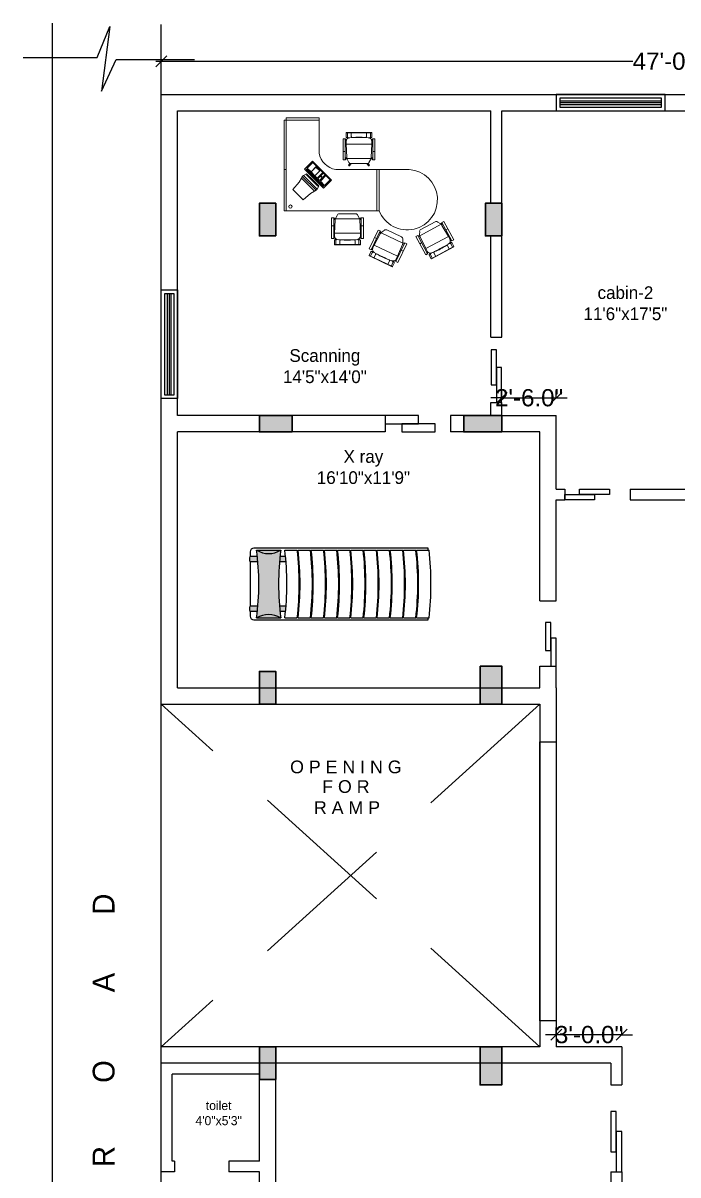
# Model space of a CAD drawing. Header units: inches. Extents: x 204954 to 440946, y -300749 to -143756.
# Drawn here: x 213287 to 213648, y -146348 to -145713 of the extents above; entities that cross this region are included whole.
import ezdxf
from ezdxf.enums import TextEntityAlignment as Align

# ---------------------------------------------------------------- set-up
doc = ezdxf.new("R2010")
doc.units = ezdxf.units.IN
doc.header["$LTSCALE"] = 9
doc.header["$MEASUREMENT"] = 0
doc.linetypes.add('DASHED', pattern=[0.75, 0.5, -0.25])
doc.layers.get('Defpoints').update_dxf_attribs({"lineweight": 0})
doc.layers.add('beam framing', color=91, linetype='Continuous')
doc.layers.add('Plinth Wall TEXT', color=7, linetype='Continuous')
doc.layers.add('Bloco', color=1, linetype='Continuous', lineweight=9)
doc.layers.add('COLUMNS', color=1, linetype='Continuous', lineweight=30)
doc.layers.add('Hatch', color=7, linetype='Continuous', lineweight=15, true_color=0xa3a3a3)
doc.styles.add('outer', font='arial.ttf', dxfattribs={"height": 24})
doc.styles.add('SST1', font='arial.ttf', dxfattribs={"height": 9.5})
doc.styles.add('vni1', font='arial.ttf')
doc.dimstyles.new('DIMA-1', dxfattribs={"dimtxt": 9.5, "dimasz": 6, "dimexe": 4, "dimexo": 4, "dimgap": 0.25, "dimtad": 0, "dimdec": 1, "dimzin": 3, "dimdsep": 46, "dimlunit": 4, "dimtxsty": 'SST1', "dimblk1": 'OBLIQUE', "dimblk2": 'OBLIQUE', "dimsah": 1, "dimcen": 0, "dimdle": 3, "dimclrd": 3, "dimclre": 3, "dimclrt": 7, "dimadec": 0, "dimazin": 0, "dimtfac": 1, "dimtdec": 1, "dimtix": 1, "dimtmove": 2, "dimatfit": 3, "dimfxl": 4, "dimfxlon": 1, "dimtolj": 1, "dimtzin": 3, "dimarcsym": 0})

# ---------------------------------------------------------------- blocks, each defined once
blk = doc.blocks.new('A$C31806C9B')
at = {"layer": 'Hatch'}
blk.add_hatch(color=256, dxfattribs=at).paths.add_polyline_path([(0, -21), (0, 0), (-12, 0), (-12, -21)])
at = {"layer": 'COLUMNS'}
blk.add_lwpolyline([(-12, 0), (0, 0), (0, -21), (-12, -21)], close=True, dxfattribs=at)
blk = doc.blocks.new('A$C00142961')
at = {"layer": 'Hatch'}
blk.add_hatch(color=256, dxfattribs=at).paths.add_polyline_path([(9, 0), (0, 0), (0, -21), (9, -21)])
at = {"layer": 'COLUMNS'}
blk.add_lwpolyline([(0, 0), (9, 0), (9, -21), (0, -21)], close=True, dxfattribs=at)
blk = doc.blocks.new('A$C5E2070FF')
at = {"layer": 'Hatch'}
blk.add_hatch(color=256, dxfattribs=at).paths.add_polyline_path([(18, -9), (18, 0), (0, 0), (0, -9)])
at = {"layer": 'COLUMNS'}
blk.add_lwpolyline([(18, 0), (18, -9), (0, -9), (0, 0)], close=True, dxfattribs=at)
blk = doc.blocks.new('_Oblique')
at = {"color": 0, "linetype": 'ByBlock', "lineweight": -2}
blk.add_line((-0.5, -0.5), (0.5, 0.5), dxfattribs=at)
blk = doc.blocks.new('*D51')
at = {"layer": 'beam framing', "color": 3, "lineweight": -2, "transparency": 16777216}
for p, q in [((213363.29, -145734.98), (213363.29, -145730.23)), ((213927.29, -145734.98), (213927.29, -145730.23)), ((213360.29, -145734.23), (213623, -145734.23)), ((213930.29, -145734.23), (213667.59, -145734.23))]:
    blk.add_line(p, q, dxfattribs=at)
at = {"layer": 'Defpoints', "color": 0, "transparency": 16777216}
for p in [(213927.29, -145734.23), (213363.29, -145752.49), (213927.29, -145752.49)]:
    blk.add_point(p, dxfattribs=at)
at = {"layer": 'beam framing', "color": 3, "lineweight": -2, "transparency": 16777216, "xscale": 6, "yscale": 6, "zscale": 6, "rotation": 180}
blk.add_blockref('_Oblique', (213363.29, -145734.23), dxfattribs=at)
at = {"layer": 'beam framing', "color": 3, "lineweight": -2, "transparency": 16777216, "xscale": 6, "yscale": 6, "zscale": 6}
blk.add_blockref('_Oblique', (213927.29, -145734.23), dxfattribs=at)
at = {"layer": 'beam framing', "color": 7, "transparency": 16777216, "insert": (213645.29, -145734.23), "char_height": 9.5, "attachment_point": 5, "style": 'SST1'}
blk.add_mtext('\\A1;47\'-0.0"', dxfattribs=at)
blk = doc.blocks.new('*D57')
at = {"layer": 'beam framing', "color": 3, "linetype": 'Continuous', "lineweight": -2, "transparency": 16777216}
for p, q in [((213580.79, -146270.67), (213574.79, -146270.67)), ((213580.79, -146270.85), (213580.79, -146266.67)), ((213616.79, -146270.67), (213580.79, -146270.67)), ((213616.79, -146270.85), (213616.79, -146266.67)), ((213616.79, -146270.67), (213622.79, -146270.67))]:
    blk.add_line(p, q, dxfattribs=at)
at = {"layer": 'Defpoints', "color": 0, "transparency": 16777216}
for p in [(213580.79, -146270.67), (213580.79, -146277.35), (213616.79, -146277.35)]:
    blk.add_point(p, dxfattribs=at)
at = {"layer": 'beam framing', "color": 3, "lineweight": -2, "transparency": 16777216, "xscale": 6, "yscale": 6, "zscale": 6}
blk.add_blockref('_Oblique', (213580.79, -146270.67), dxfattribs=at)
at = {"layer": 'beam framing', "color": 3, "lineweight": -2, "transparency": 16777216, "xscale": 6, "yscale": 6, "zscale": 6, "rotation": 180}
blk.add_blockref('_Oblique', (213616.79, -146270.67), dxfattribs=at)
at = {"layer": 'beam framing', "color": 7, "transparency": 16777216, "insert": (213598.79, -146270.67), "char_height": 9.5, "attachment_point": 5, "style": 'SST1'}
blk.add_mtext('\\A1;3\'-0.0"', dxfattribs=at)
blk = doc.blocks.new('*D61')
at = {"layer": 'beam framing', "color": 3, "linetype": 'Continuous', "lineweight": -2, "transparency": 16777216}
for p, q in [((213550.79, -145919.69), (213544.79, -145919.69)), ((213550.79, -145919.87), (213550.79, -145915.69)), ((213550.79, -145919.69), (213580.79, -145919.69)), ((213580.79, -145919.87), (213580.79, -145915.69)), ((213580.79, -145919.69), (213586.79, -145919.69))]:
    blk.add_line(p, q, dxfattribs=at)
at = {"layer": 'Defpoints', "color": 0, "transparency": 16777216}
for p in [(213580.79, -145919.69), (213550.79, -145929.49), (213580.79, -145929.49)]:
    blk.add_point(p, dxfattribs=at)
at = {"layer": 'beam framing', "color": 3, "lineweight": -2, "transparency": 16777216, "xscale": 6, "yscale": 6, "zscale": 6}
blk.add_blockref('_Oblique', (213550.79, -145919.69), dxfattribs=at)
at = {"layer": 'beam framing', "color": 3, "lineweight": -2, "transparency": 16777216, "xscale": 6, "yscale": 6, "zscale": 6, "rotation": 180}
blk.add_blockref('_Oblique', (213580.79, -145919.69), dxfattribs=at)
at = {"layer": 'beam framing', "color": 7, "transparency": 16777216, "insert": (213565.79, -145919.69), "char_height": 9.5, "attachment_point": 5, "style": 'SST1'}
blk.add_mtext('\\A1;2\'-6.0"', dxfattribs=at)

msp = doc.modelspace()

# ---------------------------------------------------------------- hatches: boundary and pattern name
at = {"ltscale": 0.08}
h = msp.add_hatch(color=0, dxfattribs=at)
h.dxf.hatch_style = 1
h.set_gradient(color1=(207, 182, 150), color2=(239, 231, 220), one_color=1, tint=0.9)
h.paths.add_polyline_path([(213415.80242, -146003.60902, 0.288482462), (213429.13227, -146003.60902)])
h = msp.add_hatch(color=0, dxfattribs=at)
h.dxf.hatch_style = 1
h.set_gradient(color1=(207, 182, 150), color2=(239, 231, 220), one_color=1, tint=0.9, name='INVCURVED')
h.paths.add_polyline_path([(213415.80242, -146003.60902, -0.065400676), (213415.80242, -146041.01754, -0.288482462), (213429.13227, -146041.01754, -0.065400676), (213429.13227, -146003.60902, -0.288482462)])
h = msp.add_hatch(color=0, dxfattribs=at)
h.dxf.hatch_style = 1
h.set_gradient(color1=(207, 182, 150), color2=(231, 219, 203), one_color=1, tint=0.85, name='CYLINDER')
h.paths.add_polyline_path([(213412.10191, -146007.18335, 0.178941655), (213412.10191, -146010.02688), (213416.49915, -146010.02688, 0.004972963), (213416.22646, -146007.18335)])
h.paths.add_polyline_path([(213428.70823, -146007.18335, 0.004972963), (213428.43554, -146010.02688), (213431.97387, -146010.02688, 0.004552059), (213431.72427, -146007.18335)])
h = msp.add_hatch(color=0, dxfattribs=at)
h.dxf.hatch_style = 1
h.set_gradient(color1=(207, 182, 150), color2=(231, 219, 203), one_color=1, tint=0.85, name='CYLINDER')
h.paths.add_polyline_path([(213412.10191, -146034.59968, 0.178941655), (213412.10191, -146037.44322), (213416.22646, -146037.44322, 0.004972963), (213416.49915, -146034.59968)])
h.paths.add_polyline_path([(213428.43554, -146034.59968, 0.004972963), (213428.70823, -146037.44322), (213431.72427, -146037.44322, 0.004552059), (213431.97387, -146034.59968)])
h = msp.add_hatch(color=0, dxfattribs=at)
h.dxf.hatch_style = 1
h.set_gradient(color1=(207, 182, 150), color2=(239, 231, 220), one_color=1, tint=0.9)
h.paths.add_polyline_path([(213415.80242, -146041.01754), (213429.13227, -146041.01754, 0.288482462)])

# ---------------------------------------------------------------- linework, layer by layer
at = {"color": 0}
for p, q in [((213415.80242, -146003.60902), (213429.13227, -146003.60902)), ((213431.33627, -146003.60902), (213438.18658, -146003.60902)), ((213438.5905, -146003.60902), (213445.44081, -146003.60902)), ((213445.84474, -146003.60902), (213452.69504, -146003.60902)), ((213453.09897, -146003.60902), (213459.94927, -146003.60902)), ((213460.3532, -146003.60902), (213467.20351, -146003.60902)), ((213467.60743, -146003.60902), (213474.45774, -146003.60902)), ((213474.86167, -146003.60902), (213481.71197, -146003.60902)), ((213482.1159, -146003.60902), (213488.9662, -146003.60902)), ((213489.37013, -146003.60902), (213496.22044, -146003.60902)), ((213496.62436, -146003.60902), (213503.47467, -146003.60902)), ((213503.8786, -146003.60902), (213510.7289, -146003.60902)), ((213416.22646, -146007.18335), (213412.10191, -146007.18335)), ((213416.49915, -146010.02688), (213412.10191, -146010.02688)), ((213431.97387, -146010.02688), (213428.43554, -146010.02688)), ((213431.72427, -146007.18335), (213428.70823, -146007.18335)), ((213416.49915, -146034.59968), (213412.10191, -146034.59968)), ((213431.97387, -146034.59968), (213428.43554, -146034.59968)), ((213416.22646, -146037.44322), (213412.10191, -146037.44322)), ((213415.80242, -146041.01754), (213429.13227, -146041.01754)), ((213431.72427, -146037.44322), (213428.70823, -146037.44322)), ((213431.33627, -146041.01754), (213438.18658, -146041.01754)), ((213438.5905, -146041.01754), (213445.44081, -146041.01754)), ((213445.84474, -146041.01754), (213452.69504, -146041.01754)), ((213453.09897, -146041.01754), (213459.94927, -146041.01754)), ((213460.3532, -146041.01754), (213467.20351, -146041.01754)), ((213467.60743, -146041.01754), (213474.45774, -146041.01754)), ((213474.86167, -146041.01754), (213481.71197, -146041.01754)), ((213482.1159, -146041.01754), (213488.9662, -146041.01754)), ((213489.37013, -146041.01754), (213496.22044, -146041.01754)), ((213496.62436, -146041.01754), (213503.47467, -146041.01754)), ((213503.8786, -146041.01754), (213510.7289, -146041.01754))]:
    msp.add_line(p, q, dxfattribs=at)
for points in [[(213510.21769, -146003.60902), (213510.21769, -146002.58338), (213414.28954, -146002.58338, 0.414213562), (213412.24851, -146004.6244), (213412.24851, -146007.18335)], [(213412.24851, -146037.44322), (213412.24851, -146040.00216, 0.414213562), (213414.28954, -146042.04319), (213510.21769, -146042.04319), (213510.21769, -146041.01754)]]:
    msp.add_lwpolyline(points, format="xyb", dxfattribs=at)
msp.add_lwpolyline([(213412.24851, -146010.02688), (213412.24851, -146034.59968)], dxfattribs=at)
for centre, radius, start, end in [((213273.41661, -146022.31328), 143.60908, 352.51629228, 7.48370772), ((213422.46735, -145993.01869), 12.51305, 237.81615381, 302.18384619), ((213571.51808, -146022.31328), 143.60908, 172.51629228, 187.48370772), ((213275.6848, -146022.31328), 156.77127, 353.14776189, 6.85223811), ((213275.6848, -146022.31328), 163.57468, 353.43404272, 6.56595728), ((213282.93903, -146022.31328), 156.77127, 353.14776189, 6.85223811), ((213282.93903, -146022.31328), 163.57468, 353.43404272, 6.56595728), ((213290.19326, -146022.31328), 156.77127, 353.14776189, 6.85223811), ((213290.19326, -146022.31328), 163.57468, 353.43404272, 6.56595728), ((213297.4475, -146022.31328), 156.77127, 353.14776189, 6.85223811), ((213297.4475, -146022.31328), 163.57468, 353.43404272, 6.56595728), ((213304.70173, -146022.31328), 156.77127, 353.14776189, 6.85223811), ((213304.70173, -146022.31328), 163.57468, 353.43404272, 6.56595728), ((213311.95596, -146022.31328), 156.77127, 353.14776189, 6.85223811), ((213311.95596, -146022.31328), 163.57468, 353.43404272, 6.56595728), ((213319.21019, -146022.31328), 156.77127, 353.14776189, 6.85223811), ((213319.21019, -146022.31328), 163.57468, 353.43404272, 6.56595728), ((213326.46442, -146022.31328), 156.77127, 353.14776189, 6.85223811), ((213326.46442, -146022.31328), 163.57468, 353.43404272, 6.56595728), ((213333.71866, -146022.31328), 156.77127, 353.14776189, 6.85223811), ((213333.71866, -146022.31328), 163.57468, 353.43404272, 6.56595728), ((213340.97289, -146022.31328), 156.77127, 353.14776189, 6.85223811), ((213340.97289, -146022.31328), 163.57468, 353.43404272, 6.56595728), ((213348.22712, -146022.31328), 156.77127, 353.14776189, 6.85223811), ((213348.22712, -146022.31328), 163.57468, 353.43404272, 6.56595728), ((213415.94741, -146008.60511), 4.09992, 159.70954548, 200.29045452), ((213415.94741, -146036.02145), 4.09992, 159.70954548, 200.29045452), ((213422.46735, -146051.60788), 12.51305, 57.81615381, 122.18384619)]:
    msp.add_arc(centre, radius, start, end, dxfattribs=at)
at = {"layer": 'beam framing', "color": 1}
for p, q in [((213303.35046, -146784.48829), (213303.35046, -145713.13104)), ((213328.06095, -145732.06687), (213334.94595, -145715.10317)), ((213334.94595, -145715.10317), (213330.35578, -145750.63515)), ((213363.29437, -145752.48829), (213363.29437, -145713.93779)), ((213287.21015, -145732.06687), (213328.06095, -145732.06687)), ((213330.35578, -145750.63515), (213338.3882, -145733.21304)), ((213338.3882, -145733.21304), (213381.53383, -145733.21304)), ((213363.29437, -145752.48829), (213927.29435, -145752.48829)), ((213363.29437, -146784.48829), (213363.29437, -145752.48829)), ((213372.29437, -145761.48829), (213544.79439, -145761.48829)), ((213372.29437, -145929.48828), (213372.29437, -145761.48829)), ((213544.79439, -145812.48828), (213544.79439, -145761.48829)), ((213550.79439, -145761.48829), (213759.29439, -145761.48829)), ((213550.79439, -145886.25506), (213550.79439, -145761.48829)), ((213544.79439, -145886.25506), (213544.79439, -145830.48828)), ((213544.79439, -145886.25506), (213550.79439, -145886.25506)), ((213544.79439, -145929.48828), (213544.79439, -145922.25506)), ((213544.79439, -145922.25506), (213550.79439, -145922.25506)), ((213550.79439, -145938.48828), (213550.79439, -145922.25506)), ((213486.48818, -145929.48828), (213372.29437, -145929.48828)), ((213486.48818, -145929.48828), (213486.48818, -145938.48828)), ((213544.79439, -145929.48828), (213522.48818, -145929.48828)), ((213522.48818, -145929.48828), (213522.48818, -145938.48828)), ((213550.79439, -145929.48828), (213580.79434, -145929.48828)), ((213580.79434, -145969.98828), (213580.79434, -145929.48828)), ((213372.29437, -146079.4883), (213372.29437, -145938.48828)), ((213486.48818, -145938.48828), (213372.29437, -145938.48828)), ((213571.79434, -145938.48828), (213522.48818, -145938.48828)), ((213571.79434, -146031.48838), (213571.79434, -145938.48828)), ((213580.79434, -145969.98828), (213585.42782, -145969.98828)), ((213585.42782, -145969.98828), (213585.42782, -145975.98828)), ((213621.42782, -145969.98828), (213688.79436, -145969.98828)), ((213621.42782, -145969.98828), (213621.42782, -145975.98828)), ((213580.79434, -145975.98828), (213585.42782, -145975.98828)), ((213580.79434, -146031.48838), (213580.79434, -145975.98828)), ((213621.42782, -145975.98828), (213718.04439, -145975.98828)), ((213571.79434, -146031.48838), (213580.79434, -146031.48838)), ((213571.79434, -146079.48837), (213571.79434, -146067.48838)), ((213571.79434, -146067.48838), (213580.79434, -146067.48838)), ((213580.79434, -146079.48837), (213580.79434, -146067.48838)), ((213372.29437, -146079.4883), (213571.79434, -146079.48837)), ((213580.79434, -146079.48837), (213580.79437, -146277.35183)), ((213363.29437, -146088.48829), (213571.79435, -146088.48837)), ((213571.79435, -146088.48837), (213571.79437, -146277.35183)), ((213571.79437, -146277.35183), (213363.29437, -146277.35183)), ((213417.29439, -146340.35183), (213417.29439, -146277.35183)), ((213616.79439, -146277.35183), (213580.79437, -146277.35183)), ((213616.79439, -146277.35183), (213616.79439, -146298.35179)), ((213426.29439, -146402.22828), (213426.29439, -146283.35183)), ((213610.79439, -146286.35183), (213363.29437, -146286.35183)), ((213610.79439, -146286.35183), (213610.79439, -146298.35179)), ((213417.29441, -146292.35183), (213369.29437, -146292.35183)), ((213369.29437, -146340.35183), (213369.29437, -146292.35183)), ((213610.79439, -146298.35179), (213616.79439, -146298.35179)), ((213370.58772, -146340.35183), (213369.29437, -146340.35183)), ((213370.58772, -146340.35183), (213370.58772, -146346.35183)), ((213417.29441, -146340.35183), (213400.58772, -146340.35183)), ((213400.58772, -146340.35183), (213400.58772, -146346.35183)), ((213370.58772, -146346.35183), (213363.29437, -146346.35183)), ((213417.29441, -146346.35183), (213400.58772, -146346.35183)), ((213417.29439, -146402.22828), (213417.29439, -146346.35183)), ((213610.79439, -146346.35179), (213610.79439, -146472.48828)), ((213610.79439, -146346.35179), (213616.79439, -146346.35179)), ((213616.79439, -146346.35179), (213616.79439, -146628.48828))]:
    msp.add_line(p, q, dxfattribs=at)
at = {"layer": 'beam framing', "color": 4}
for p, q in [((213582.79434, -145755.98829), (213638.79434, -145755.98829)), ((213582.79434, -145756.98829), (213638.79434, -145756.98829)), ((213582.79434, -145757.98829), (213638.79434, -145757.98829)), ((213366.79437, -145918.14742), (213366.79437, -145862.14742)), ((213367.79437, -145918.14742), (213367.79437, -145862.14742)), ((213368.79437, -145918.14742), (213368.79437, -145862.14742))]:
    msp.add_line(p, q, dxfattribs=at)
at = {"layer": 'beam framing', "color": 8, "linetype": 'DASHED', "lineweight": 25, "ltscale": 18}
for p, q in [((213571.79437, -146277.35183), (213363.29437, -146088.48829)), ((213571.79435, -146088.48837), (213363.29437, -146277.35183))]:
    msp.add_line(p, q, dxfattribs=at)
at = {"layer": 'beam framing', "color": 71, "linetype": 'DASHED', "lineweight": 25, "ltscale": 18}
msp.add_line((213417.29439, -146277.35186), (213417.29439, -146286.35183), dxfattribs=at)
at = {"layer": 'beam framing', "color": 5}
for points in [[(213580.79434, -145761.48829), (213640.79434, -145761.48829), (213640.79434, -145752.48829), (213580.79434, -145752.48829)], [(213582.79434, -145759.48829), (213638.79434, -145759.48829), (213638.79434, -145754.48829), (213582.79434, -145754.48829)], [(213372.29437, -145920.14742), (213363.29437, -145920.14742), (213363.29437, -145860.14742), (213372.29437, -145860.14742)], [(213370.29437, -145918.14742), (213365.29437, -145918.14742), (213365.29437, -145862.14742), (213370.29437, -145862.14742)]]:
    msp.add_lwpolyline(points, close=True, dxfattribs=at)
at = {"layer": 'beam framing', "color": 4}
for points in [[(213544.89874, -145912.60989), (213547.79439, -145912.60989), (213547.79439, -145893.31954), (213544.89874, -145893.31954)], [(213547.79439, -145922.25506), (213550.69004, -145922.25506), (213550.69004, -145902.96472), (213547.79439, -145902.96472)], [(213486.48818, -145933.98828), (213504.89425, -145933.98828), (213504.89425, -145929.51521), (213486.48818, -145929.51521)], [(213495.69121, -145938.46135), (213514.09729, -145938.46135), (213514.09729, -145933.98828), (213495.69121, -145933.98828)], [(213593.63762, -145970.01639), (213610.05721, -145970.01639), (213610.05721, -145972.98828), (213593.63762, -145972.98828)], [(213585.42782, -145972.98828), (213601.84742, -145972.98828), (213601.84742, -145975.96017), (213585.42782, -145975.96017)], [(213574.80704, -146058.95275), (213577.79434, -146058.95275), (213577.79434, -146043.53784), (213574.80704, -146043.53784)], [(213577.79434, -146067.48838), (213580.78164, -146067.48838), (213580.78164, -146052.07346), (213577.79434, -146052.07346)], [(213610.78614, -146335.2151), (213613.79439, -146335.2151), (213613.79439, -146312.94172), (213610.78614, -146312.94172)], [(213613.79439, -146346.35179), (213616.80264, -146346.35179), (213616.80264, -146324.07841), (213613.79439, -146324.07841)]]:
    msp.add_lwpolyline(points, close=True, dxfattribs=at)
at = {"layer": 'beam framing', "color": 6}
msp.add_lwpolyline([(213571.79435, -146109.25877), (213580.79437, -146109.25877), (213580.79437, -146262.99266), (213571.79435, -146262.99266)], close=True, dxfattribs=at)
at = {"layer": 'Bloco', "color": 2, "linetype": 'Continuous'}
for p, q in [((213432.1156, -145766.64251), (213432.1156, -145816.56503)), ((213432.1156, -145766.64251), (213450.26924, -145766.64251)), ((213450.26924, -145766.64251), (213450.26924, -145784.79615)), ((213482.03812, -145793.87297), (213482.03812, -145816.56503)), ((213432.1156, -145816.56503), (213482.03812, -145816.56503))]:
    msp.add_line(p, q, dxfattribs=at)
at = {"layer": 'Bloco', "color": 2, "linetype": 'ByBlock'}
for p, q in [((213479.25889, -145773.65858), (213465.03853, -145773.65858)), ((213465.03853, -145775.82206), (213465.03853, -145773.68884)), ((213479.07735, -145773.5073), (213465.22007, -145773.5073)), ((213465.79493, -145775.74988), (213465.79493, -145773.80986)), ((213467.91286, -145775.60072), (213467.91286, -145773.80986)), ((213476.38456, -145775.60072), (213476.38456, -145773.80986)), ((213478.50248, -145775.74988), (213478.50248, -145773.80986)), ((213479.25889, -145773.68884), (213479.25889, -145775.82206)), ((213463.37445, -145788.43868), (213463.37445, -145776.94137)), ((213463.37445, -145776.94137), (213464.58469, -145776.94137)), ((213464.58469, -145788.43868), (213464.58469, -145776.94137)), ((213465.28957, -145777.45401), (213464.58469, -145776.94137)), ((213465.10562, -145777.92535), (213464.58469, -145777.54649)), ((213465.03853, -145779.96698), (213465.03853, -145778.45417)), ((213465.38238, -145787.11906), (213465.03853, -145779.96698)), ((213465.03853, -145779.96698), (213479.25889, -145779.96698)), ((213465.65775, -145776.42702), (213466.42629, -145776.35443)), ((213478.63966, -145776.42702), (213477.87113, -145776.35443)), ((213478.91504, -145787.11906), (213479.25889, -145779.96698)), ((213479.00785, -145777.45401), (213479.71273, -145776.94137)), ((213479.1918, -145777.92535), (213479.71273, -145777.54649)), ((213479.25889, -145779.96698), (213479.25889, -145778.45417)), ((213479.71273, -145788.43868), (213479.71273, -145776.94137)), ((213480.92297, -145776.94137), (213479.71273, -145776.94137)), ((213480.92297, -145788.43868), (213480.92297, -145776.94137)), ((213463.37445, -145783.90027), (213464.58469, -145783.90027)), ((213463.37445, -145788.43868), (213464.58469, -145788.43868)), ((213465.39125, -145787.24697), (213464.58469, -145787.83356)), ((213465.48864, -145787.78126), (213464.58469, -145788.43868)), ((213465.50363, -145787.83356), (213478.79379, -145787.83356)), ((213466.45319, -145789.67627), (213465.76741, -145788.45702)), ((213477.84423, -145789.67627), (213478.53001, -145788.45702)), ((213478.80878, -145787.78126), (213479.71273, -145788.43868)), ((213478.90617, -145787.24697), (213479.71273, -145787.83356)), ((213480.92297, -145783.90027), (213479.71273, -145783.90027)), ((213480.92297, -145788.43868), (213479.71273, -145788.43868)), ((213442.07737, -145793.71863, 0.60512), (213446.57017, -145789.22583, 0.60512)), ((213452.56056, -145804.20182, 0.60512), (213442.07737, -145793.71863, 0.60512)), ((213446.57017, -145789.22583, 0.60512), (213457.05336, -145799.70902, 0.60512)), ((213446.57017, -145789.22583), (213457.05336, -145799.70902)), ((213446.57017, -145789.22583, 0.60512), (213446.57017, -145789.22583)), ((213466.84889, -145791.00172), (213466.39511, -145791.54252)), ((213467.28594, -145791.36845), (213466.83216, -145791.90925)), ((213467.33289, -145790.52264), (213467.11134, -145790.78667)), ((213467.15561, -145790.82381), (213467.11134, -145790.78667)), ((213467.459, -145791.07839), (213467.41474, -145791.04125)), ((213467.89684, -145790.5566), (213467.459, -145791.07839)), ((213467.6176, -145790.5566), (213476.67982, -145790.5566)), ((213476.40058, -145790.5566), (213476.83841, -145791.07839)), ((213476.83841, -145791.07839), (213476.88268, -145791.04125)), ((213476.96453, -145790.52264), (213477.18607, -145790.78667)), ((213477.01147, -145791.36845), (213477.46526, -145791.90925)), ((213477.14181, -145790.82381), (213477.18607, -145790.78667)), ((213477.44853, -145791.00172), (213477.90231, -145791.54252)), ((213440.94905, -145797.73518, 0.30256), (213440.52116, -145798.59095, 0.30256)), ((213441.59088, -145797.09335, 0.60512), (213440.94905, -145797.73518, 0.60512)), ((213440.94905, -145797.73518, 0.30256), (213448.54401, -145805.33014, 0.30256)), ((213440.94905, -145797.73518, 0.60512), (213448.54401, -145805.33014, 0.60512)), ((213443.24893, -145796.18409, 0.60512), (213441.59088, -145797.09335, 0.60512)), ((213445.17442, -145800.67689, 0.60512), (213441.59088, -145797.09335, 0.60512)), ((213441.59088, -145797.09335, 0.60512), (213449.18584, -145804.68832, 0.60512)), ((213446.67202, -145799.60718, 0.60512), (213443.24893, -145796.18409, 0.60512)), ((213443.51949, -145796.45465, 0.60512), (213443.51949, -145796.45465, 0.60512)), ((213443.51949, -145796.45465, 0.60512), (213443.51949, -145796.45465, 0.60512)), ((213445.97357, -145798.90873, 2.11793), (213449.55711, -145802.49227, 2.11793)), ((213446.67202, -145799.60718, 0.60512), (213450.0951, -145803.03026, 0.60512)), ((213457.05336, -145799.70902, 0.60512), (213452.56056, -145804.20182, 0.60512)), ((213457.05336, -145799.70902, 0.60512), (213457.05336, -145799.70902)), ((213448.54401, -145805.33014, 0.30256), (213447.68824, -145805.75803, 0.30256)), ((213449.18584, -145804.68832, 0.60512), (213448.54401, -145805.33014, 0.60512)), ((213450.0951, -145803.03026, 0.60512), (213449.18584, -145804.68832, 0.60512)), ((213460.0953, -145819.18579), (213459.40952, -145820.40504)), ((213470.32193, -145818.30546), (213461.25971, -145818.30546)), ((213471.48634, -145819.18579), (213472.17212, -145820.40504)), ((213457.01656, -145820.42339), (213457.01656, -145831.92069)), ((213457.01656, -145820.42339), (213458.2268, -145820.42339)), ((213457.01656, -145824.9618), (213458.2268, -145824.9618)), ((213458.2268, -145820.42339), (213458.2268, -145831.92069)), ((213459.13075, -145821.0808), (213458.2268, -145820.42339)), ((213459.03336, -145821.6151), (213458.2268, -145821.02851)), ((213459.0245, -145821.74301), (213458.68064, -145828.89509)), ((213472.4359, -145821.02851), (213459.14574, -145821.02851)), ((213472.45089, -145821.0808), (213473.35484, -145820.42339)), ((213472.54828, -145821.6151), (213473.35484, -145821.02851)), ((213472.55715, -145821.74301), (213472.901, -145828.89509)), ((213473.35484, -145820.42339), (213473.35484, -145831.92069)), ((213474.56508, -145820.42339), (213473.35484, -145820.42339)), ((213474.56508, -145824.9618), (213473.35484, -145824.9618)), ((213474.56508, -145820.42339), (213474.56508, -145831.92069)), ((213517.3225, -145824.05141), (213505.60691, -145830.32622)), ((213514.17333, -145822.64907), (213506.18476, -145826.92771)), ((213515.61542, -145822.87534), (213516.79561, -145823.62635)), ((213517.36041, -145824.09043), (213517.84687, -145823.08412)), ((213517.69852, -145824.51545), (213518.13257, -145823.61755)), ((213517.76673, -145824.62401), (213521.44662, -145830.7664)), ((213518.91372, -145822.51271), (213517.84687, -145823.08412)), ((213517.84687, -145823.08412), (213523.2752, -145833.21927)), ((213518.91372, -145822.51271), (213524.34206, -145832.64786)), ((213521.05649, -145826.51343), (213519.98963, -145827.08483)), ((213457.01656, -145831.92069), (213458.2268, -145831.92069)), ((213458.74773, -145830.93672), (213458.2268, -145831.31557)), ((213458.93168, -145831.40806), (213458.2268, -145831.92069)), ((213472.901, -145828.89509), (213458.68064, -145828.89509)), ((213458.68064, -145828.89509), (213458.68064, -145830.40789)), ((213458.68064, -145835.17323), (213458.68064, -145833.04)), ((213459.29987, -145832.43505), (213460.0684, -145832.50763)), ((213472.28178, -145832.43505), (213471.51325, -145832.50763)), ((213472.64996, -145831.40806), (213473.35484, -145831.92069)), ((213472.83391, -145830.93672), (213473.35484, -145831.31557)), ((213472.901, -145828.89509), (213472.901, -145830.40789)), ((213472.901, -145833.04), (213472.901, -145835.17323)), ((213474.56508, -145831.92069), (213473.35484, -145831.92069)), ((213482.66363, -145827.20422), (213477.70703, -145837.57824)), ((213483.75563, -145827.72597), (213478.79903, -145838.09999)), ((213483.90649, -145829.26055), (213480.5129, -145835.56564)), ((213480.70708, -145831.29923), (213481.79908, -145831.82098)), ((213482.66363, -145827.20422), (213483.75563, -145827.72597)), ((213483.96963, -145829.14897), (213483.49476, -145828.27197)), ((213484.28784, -145828.70886), (213483.75563, -145827.72597)), ((213484.32391, -145828.66813), (213496.31562, -145834.39765)), ((213485.97512, -145827.41481), (213484.83071, -145828.2193)), ((213487.40528, -145827.12248), (213495.58212, -145831.02929)), ((213496.25325, -145832.3256), (213496.3464, -145833.72138)), ((213503.44428, -145830.79807), (213504.51114, -145830.22666)), ((213503.44428, -145830.79807), (213508.87262, -145840.93322)), ((213504.51114, -145830.22666), (213509.93948, -145840.36181)), ((213505.61838, -145830.3794), (213504.51114, -145830.22666)), ((213505.7848, -145830.89637), (213504.79684, -145830.76009)), ((213505.57395, -145828.2535), (213505.54507, -145829.65208)), ((213505.83737, -145831.01332), (213508.91104, -145837.48039)), ((213521.44662, -145830.7664), (213508.91104, -145837.48039)), ((213521.44662, -145830.7664), (213522.16087, -145832.09997)), ((213522.35142, -145832.59782), (213522.9895, -145832.68584)), ((213524.34206, -145832.64786), (213523.2752, -145833.21927)), ((213458.68064, -145835.20348), (213472.901, -145835.20348)), ((213458.86218, -145835.35476), (213472.71946, -145835.35476)), ((213459.43705, -145833.11218), (213459.43705, -145835.0522)), ((213461.55497, -145833.26135), (213461.55497, -145835.0522)), ((213470.02667, -145833.26135), (213470.02667, -145835.0522)), ((213472.1446, -145833.11218), (213472.1446, -145835.0522)), ((213477.70703, -145837.57824), (213478.79903, -145838.09999)), ((213478.72599, -145839.30559), (213477.80634, -145841.2304)), ((213479.65605, -145837.94131), (213478.79903, -145838.09999)), ((213479.69327, -145837.43672), (213479.05991, -145837.55399)), ((213479.54552, -145839.0267), (213480.20767, -145839.42351)), ((213480.5129, -145835.56564), (213479.86072, -145836.93064)), ((213480.5129, -145835.56564), (213493.34392, -145841.69617)), ((213497.40565, -145834.24781), (213492.44905, -145844.62183)), ((213496.117, -145835.09461), (213493.34392, -145841.69617)), ((213498.49765, -145834.76956), (213493.54106, -145845.14357)), ((213496.5411, -145838.86456), (213495.4491, -145838.34282)), ((213496.16414, -145834.97537), (213497.14478, -145834.79381)), ((213496.3066, -145834.4513), (213497.40565, -145834.24781)), ((213498.49765, -145834.76956), (213497.40565, -145834.24781)), ((213505.58705, -145834.79878), (213506.65391, -145834.22738)), ((213508.91104, -145837.48039), (213509.62529, -145838.81396)), ((213509.93411, -145839.24846), (213509.65378, -145839.82838)), ((213511.88948, -145843.04139), (213524.42506, -145836.3274)), ((213512.12094, -145843.08904), (213524.33646, -145836.54647)), ((213520.97432, -145835.97244), (213521.81985, -145837.55113)), ((213522.57212, -145834.17932), (213521.92891, -145834.60616)), ((213522.4118, -145833.10016), (213523.2752, -145833.21927)), ((213522.77089, -145834.841), (213523.68685, -145836.55117)), ((213523.4036, -145834.42024), (213524.41078, -145836.30073)), ((213490.62431, -145847.38823), (213477.79329, -145841.2577)), ((213490.39529, -145847.44647), (213477.89187, -145841.47246)), ((213479.37737, -145839.69681), (213478.54101, -145841.44729)), ((213481.22407, -145840.74446), (213480.45201, -145842.36035)), ((213488.86808, -145844.39669), (213488.09603, -145846.01258)), ((213490.84339, -145845.17516), (213490.00703, -145846.92564)), ((213491.25909, -145844.62332), (213490.53435, -145844.35749)), ((213490.63736, -145847.36093), (213491.55701, -145845.43612)), ((213492.03405, -145843.85539), (213492.44905, -145844.62183)), ((213492.40323, -145843.50941), (213492.70993, -145844.07583)), ((213493.54106, -145845.14357), (213492.44905, -145844.62183)), ((213493.34392, -145841.69617), (213492.69174, -145843.06117)), ((213508.87262, -145840.93322), (213509.93948, -145840.36181)), ((213510.31881, -145839.57711), (213509.93948, -145840.36181)), ((213511.8752, -145843.01472), (213510.86802, -145841.13423)), ((213511.12826, -145840.30859), (213511.84, -145840.00972)), ((213511.56888, -145840.84073), (213512.48484, -145842.55091)), ((213513.50631, -145839.97227), (213514.35184, -145841.55095))]:
    msp.add_line(p, q, dxfattribs=at)
at = {"layer": 'Bloco', "color": 2}
for p, q in [((213459.34606, -145793.87297), (213482.03812, -145793.87297)), ((213483.24836, -145816.56503), (213483.24836, -145793.87297)), ((213483.24836, -145793.87297), (213499.8739, -145793.87297)), ((213439.29099, -145800.78386, -0.30256), (213435.71815, -145804.91296, -0.30256)), ((213440.52116, -145798.59095, 0.30256), (213439.29099, -145800.78386, -0.30256)), ((213440.94905, -145797.73518, 0.30256), (213440.52116, -145798.59095, 0.30256)), ((213441.59088, -145797.09335, 0.60512), (213440.94905, -145797.73518, 0.30256)), ((213449.18584, -145804.68832, 0.60512), (213441.59088, -145797.09335, 0.60512)), ((213443.51949, -145796.45465, 0.60512), (213443.19858, -145796.77557, 0.60512)), ((213443.19858, -145796.77557, 0.60512), (213449.50362, -145803.08061, 0.60512)), ((213443.51949, -145796.45465, 0.60512), (213449.82454, -145802.7597, 0.60512)), ((213435.71815, -145804.91296, -0.30256), (213441.36624, -145810.56104, -0.30256)), ((213441.36624, -145810.56104, -0.30256), (213445.49533, -145806.9882, -0.30256)), ((213445.49533, -145806.9882, -0.30256), (213447.68824, -145805.75803, 0.30256)), ((213447.68824, -145805.75803, 0.30256), (213448.54401, -145805.33014, 0.30256)), ((213448.54401, -145805.33014, 0.30256), (213449.18584, -145804.68832, 0.60512)), ((213449.50362, -145803.08061, 0.60512), (213449.82454, -145802.7597, 0.60512))]:
    msp.add_line(p, q, dxfattribs=at)
at = {"layer": 'Bloco', "color": 2, "extrusion": (0.707107, 0.707107, 0)}
for p, q in [((213440.94905, -145797.73518, 0.60512), (213440.94905, -145797.73518, 0.30256)), ((213448.54401, -145805.33014, 0.60512), (213448.54401, -145805.33014, 0.30256))]:
    msp.add_line(p, q, dxfattribs=at)
at = {"layer": 'Bloco', "color": 2, "linetype": 'ByBlock', "elevation": 0.60512}
msp.add_lwpolyline([(213443.28555, -145793.55118), (213443.0716, -145793.76513), (213452.56524, -145803.25876), (213452.77918, -145803.04482)], close=True, dxfattribs=at)
for points in [[(213446.78868, -145790.04805), (213443.71735, -145793.11938), (213449.17795, -145798.57998), (213452.24928, -145795.50865), (213450.96562, -145794.22499), (213450.53773, -145794.65288), (213448.39831, -145792.51345), (213448.82619, -145792.08557), (213446.78868, -145790.04805)], [(213448.82619, -145792.29951), (213448.61225, -145792.51345), (213450.53773, -145794.43894), (213450.75168, -145794.22499), (213448.82619, -145792.29951)], [(213450.94604, -145797.45372), (213449.49886, -145798.90089), (213450.4616, -145799.86364), (213451.90878, -145798.41646), (213450.94604, -145797.45372)], [(213453.96082, -145797.22019), (213450.88949, -145800.29152), (213453.21099, -145802.61302), (213456.28232, -145799.54169), (213453.96082, -145797.22019)], [(213452.57019, -145795.82956), (213451.15998, -145797.23978), (213452.12272, -145798.20252), (213453.53293, -145796.79231), (213452.57019, -145795.82956)]]:
    msp.add_lwpolyline(points, dxfattribs=at)
at = {"layer": 'Bloco', "color": 2, "linetype": 'ByBlock'}
for centre in [(213467.20484, -145791.02827), (213477.09258, -145791.02827)]:
    msp.add_circle(centre, 0.15128, dxfattribs=at)
at = {"layer": 'Bloco', "color": 2}
msp.add_circle((213434.3848, -145814.29582), 0.90768, dxfattribs=at)
at = {"layer": 'Bloco', "color": 2, "linetype": 'ByBlock'}
for centre, radius, start, end in [((213465.22007, -145773.68884), 0.18154, 90, 180), ((213465.64365, -145775.82206), 0.60512, 180, 271.33537318), ((213466.40005, -145775.74988), 0.60512, 180, 272.48441108), ((213468.51798, -145775.60072), 0.60512, 180, 276.85764842), ((213475.77944, -145775.60072), 0.60512, 263.14235158, 0), ((213477.89736, -145775.74988), 0.60512, 267.51558892, 0), ((213478.65376, -145775.82206), 0.60512, 268.66462682, 0), ((213479.07735, -145773.68884), 0.18154, 0, 90), ((213467.15646, -145778.45417), 2.11793, 90, 180), ((213472.14871, -145908.24291), 132.01256, 87.51558892, 92.48441108), ((213472.14871, -145805.79053), 29.80223, 83.14235158, 96.85764842), ((213477.14096, -145778.45417), 2.11793, 0, 90), ((213468.4045, -145786.97376), 3.02561, 182.75248541, 209.35604168), ((213475.89292, -145786.97376), 3.02561, 330.64395832, 357.24751459), ((213466.84052, -145791.45548), 0.45384, 61.63338276, 37.45365194), ((213467.6176, -145789.34636), 1.21024, 195.81919395, 270), ((213467.18793, -145791.04842), 0.22692, 1.8103149, 98.18968512), ((213476.67982, -145789.34636), 1.21024, 270, 344.18080605), ((213477.10948, -145791.04842), 0.22692, 81.81031488, 178.1896851), ((213477.45689, -145791.45548), 0.45384, 142.54634806, 118.36661724), ((213461.25971, -145819.5157), 1.21024, 90, 164.18080605), ((213470.32193, -145819.5157), 1.21024, 15.81919395, 90), ((213462.04661, -145821.8883), 3.02561, 150.64395832, 177.24751459), ((213469.53503, -145821.8883), 3.02561, 2.75248541, 29.35604168), ((213514.74473, -145823.71593), 1.21024, 43.99246765, 118.17327372), ((213515.17126, -145826.17895), 3.02561, 30.92575911, 57.52931538), ((213460.79857, -145830.40789), 2.11793, 180, 270), ((213459.28577, -145833.04), 0.60512, 88.66462682, 180), ((213460.04217, -145833.11218), 0.60512, 87.51558892, 180), ((213465.79082, -145700.61916), 132.01256, 267.51558892, 272.48441108), ((213462.16009, -145833.26135), 0.60512, 83.14235158, 180), ((213465.79082, -145803.07153), 29.80223, 263.14235158, 276.85764842), ((213469.42155, -145833.26135), 0.60512, 0, 96.85764842), ((213470.78307, -145830.40789), 2.11793, 270, 0), ((213471.53948, -145833.11218), 0.60512, 0, 92.48441108), ((213472.29588, -145833.04), 0.60512, 0, 91.33537318), ((213486.5707, -145830.69452), 3.02561, 125.10596642, 151.70952269), ((213486.88353, -145828.21448), 1.21024, 64.46200809, 138.64281414), ((213495.06037, -145832.12129), 1.21024, 350.28120204, 64.46200809), ((213508.57004, -145829.71453), 3.02561, 178.81723202, 205.42078832), ((213506.75617, -145827.99456), 1.21024, 118.17327372, 192.35407975), ((213520.29387, -145833.09993), 2.11793, 298.17327372, 28.1732737), ((213458.86218, -145835.17323), 0.18154, 180, 270), ((213472.71946, -145835.17323), 0.18154, 270, 0), ((213479.27199, -145839.56647), 0.60512, 63.12663492, 154.46200809), ((213479.92337, -145839.95769), 0.60512, 61.977597, 154.46200809), ((213481.77172, -145837.8437), 2.11793, 154.46200809, 244.46200809), ((213493.3275, -145833.92284), 3.02561, 337.2144935, 3.81804976), ((213511.4923, -145837.81401), 2.11793, 208.1732737, 298.17327372), ((213454.61468, -145721.04511), 132.01256, 295.68886261, 300.6576848), ((213514.03974, -145839.68657), 0.60512, 111.31562529, 208.1732737), ((213502.98651, -145811.35932), 29.80223, 291.31562529, 305.0309221), ((213520.44089, -145836.25815), 0.60512, 28.1732737, 125.0309221), ((213522.23746, -145835.1267), 0.60512, 28.1732737, 120.6576848), ((213522.87017, -145834.70594), 0.60512, 28.1732737, 119.50864689), ((213524.25075, -145836.38644), 0.18154, 298.17327372, 28.1732737), ((213477.97014, -145841.30866), 0.18154, 154.46200809, 244.46200809), ((213542.22938, -145722.88758), 132.01256, 241.977597, 246.94641919), ((213481.77007, -145841.00534), 0.60512, 57.60435968, 154.46200809), ((213498.06119, -145815.33032), 29.80223, 237.60435968, 251.31965651), ((213488.32208, -145844.13582), 0.60512, 334.46200809, 71.31965651), ((213490.78073, -145842.14811), 2.11793, 244.46200809, 334.46200809), ((213490.29739, -145844.91429), 0.60512, 334.46200809, 66.94641919), ((213491.01101, -145845.17525), 0.60512, 334.46200809, 65.79738129), ((213511.40145, -145840.84853), 0.60512, 116.83790051, 208.1732737), ((213512.10231, -145840.55503), 0.60512, 115.68886261, 208.1732737), ((213512.03523, -145842.92901), 0.18154, 208.1732737, 298.17327372), ((213490.47356, -145847.28267), 0.18154, 244.46200809, 334.46200809)]:
    msp.add_arc(centre, radius, start, end, dxfattribs=at)
at = {"layer": 'Bloco', "color": 2}
for centre, radius, start, end in [((213461.01015, -145783.13207), 10.86905, 188.80679268, 261.19320731), ((213498.73469, -145810.47477), 16.64084, 201.46805592, 86.07451673)]:
    msp.add_arc(centre, radius, start, end, dxfattribs=at)
at = {"layer": 'Bloco', "color": 2, "linetype": 'Continuous'}
for points in [[(213432.1156, -145766.64251), (213432.1156, -145793.87297), (213430.90535, -145793.87297), (213430.90535, -145766.64251)], [(213432.1156, -145766.64251), (213450.26924, -145766.64251), (213450.26924, -145765.43227), (213432.1156, -145765.43227)], [(213432.1156, -145793.87297), (213432.1156, -145816.56503), (213430.90535, -145816.56503), (213430.90535, -145793.87297)], [(213483.24836, -145793.87297), (213483.24836, -145816.56503), (213482.03812, -145816.56503), (213482.03812, -145793.87297)]]:
    msp.add_3dface(points, dxfattribs=at)
at = {"layer": 'Bloco', "color": 2, "linetype": 'ByBlock'}
for points in [[(213442.07737, -145793.71863, 0.60512), (213452.56056, -145804.20182, 0.60512), (213457.05336, -145799.70902, 0.60512), (213446.57017, -145789.22583, 0.60512)], [(213443.0716, -145793.76513, 0.60512), (213452.56524, -145803.25876, 0.60512), (213452.77918, -145803.04482, 0.60512), (213443.28555, -145793.55118, 0.60512)], [(213443.71735, -145793.11938, 0.60512), (213446.78868, -145790.04805, 0.60512), (213448.82619, -145792.08557, 0.60512), (213445.77472, -145795.13704, 0.60512)], [(213445.77472, -145795.13704, 0.60512), (213447.91414, -145797.27647, 0.60512), (213450.53773, -145794.65288, 0.60512), (213448.39831, -145792.51345, 0.60512)], [(213457.05336, -145799.70902, 0.60512), (213457.05336, -145799.70902), (213446.57017, -145789.22583), (213446.57017, -145789.22583, 0.60512)], [(213449.17795, -145798.57998, 0.60512), (213452.24928, -145795.50865, 0.60512), (213450.96562, -145794.22499, 0.60512), (213447.91414, -145797.27647, 0.60512)], [(213448.61225, -145792.51345, 0.60512), (213450.53773, -145794.43894, 0.60512), (213450.75168, -145794.22499, 0.60512), (213448.82619, -145792.29951, 0.60512)], [(213440.52116, -145798.59095, 0.30256), (213447.68824, -145805.75803, 0.30256), (213448.54401, -145805.33014, 0.30256), (213440.94905, -145797.73518, 0.30256)], [(213440.94905, -145797.73518, 0.60512), (213448.54401, -145805.33014, 0.60512), (213449.18584, -145804.68832, 0.60512), (213441.59088, -145797.09335, 0.60512)], [(213441.59088, -145797.09335, 0.60512), (213443.24893, -145796.18409, 0.60512), (213450.0951, -145803.03026, 0.60512), (213449.18584, -145804.68832, 0.60512)], [(213449.49886, -145798.90089, 0.60512), (213450.4616, -145799.86364, 0.60512), (213451.90878, -145798.41646, 0.60512), (213450.94604, -145797.45372, 0.60512)], [(213450.88949, -145800.29152, 0.60512), (213453.21099, -145802.61302, 0.60512), (213456.28232, -145799.54169, 0.60512), (213453.96082, -145797.22019, 0.60512)], [(213451.15998, -145797.23978, 0.60512), (213452.12272, -145798.20252, 0.60512), (213453.53293, -145796.79231, 0.60512), (213452.57019, -145795.82956, 0.60512)]]:
    msp.add_3dface(points, dxfattribs=at)

# ---------------------------------------------------------------- block references
at = {"layer": 'beam framing', "rotation": 270}
for name, p in [('A$C5E2070FF', (213426.29439, -145812.48828)), ('A$C5E2070FF', (213550.79439, -145812.48828)), ('A$C00142961', (213550.79439, -145929.48828)), ('A$C5E2070FF', (213426.29439, -146070.48828)), ('A$C5E2070FF', (213426.29441, -146277.35186))]:
    msp.add_blockref(name, p, dxfattribs=at)
at = {"layer": 'beam framing'}
for name, p in [('A$C5E2070FF', (213417.29439, -145929.48828)), ('A$C31806C9B', (213550.79433, -146067.48838)), ('A$C31806C9B', (213550.79441, -146277.35179))]:
    msp.add_blockref(name, p, dxfattribs=at)

# ---------------------------------------------------------------- texts
at = {"color": 7, "lineweight": 30, "ltscale": 16, "attachment_point": 5, "style": 'outer'}
for s, insert, char_height in [('\\A1;{\\fBankGothic Lt BT|b0|i0|c0|p34;\\C256;cabin-2\\P11\'6"x17\'5"}', (213618.85463, -145867.60003), 7), ('\\A1;{\\fBankGothic Lt BT|b0|i0|c0|p34;\\C256;Scanning\\P14\'5"x14\'0"}', (213453.36926, -145902.2636), 7), ('\\A1;{\\fBankGothic Lt BT|b0|i0|c0|p34;\\C256;X ray \\P16\'10"x11\'9"}', (213474.59402, -145957.88308), 7), ('\\A1;{\\fBankGothic Lt BT|b0|i0|c0|p34;\\C256;toilet\\P4\'0"x5\'3"}', (213394.89472, -146313.92915), 5)]:
    msp.add_mtext(s, dxfattribs=dict(at, insert=insert, char_height=char_height))
at = {"color": 7, "lineweight": 30, "ltscale": 16, "insert": (213331.65287, -146250.86761), "char_height": 12, "width": 443.7651781, "attachment_point": 5, "rotation": 90, "style": 'outer'}
msp.add_mtext('\\A1;{\\fBankGothic Lt BT|b0|i0|c0|p34;\\T4;\\C256;ROAD}', dxfattribs=at)
at = {"layer": 'Plinth Wall TEXT', "style": 'vni1'}
for s, p in [('O P E N I N G', (213464.93116, -146123.10124)), ('F O R', (213464.93116, -146133.91261)), ('R A M P', (213465.55142, -146145.50017))]:
    msp.add_text(s, height=7, dxfattribs=at).set_placement(p, align=Align.MIDDLE_CENTER)

# ---------------------------------------------------------------- dimensions: what is measured, and where the dimension line sits
at = {"layer": 'beam framing', "color": 1}
for base, p1, p2, override, picture, middle in [((213927.29435, -145734.22993), (213363.29437, -145752.48829), (213927.29435, -145752.48829), {"dimlunit": 3, "dimfxl": 0.75, "dimarcsym": 1}, '*D51', (213645.29436, -145734.22993)), ((213580.79434, -145919.6882), (213550.79439, -145929.48828), (213580.79434, -145929.48828), {"dimlunit": 3, "dimfxl": 0.179993, "dimarcsym": 1}, '*D61', (213565.79437, -145919.6882)), ((213580.79437, -146270.66925), (213616.79439, -146277.35183), (213580.79437, -146277.35183), {"dimlunit": 3, "dimfxl": 0.179993, "dimarcsym": 1}, '*D57', (213598.79438, -146270.66925))]:
    dim = msp.add_linear_dim(base=base, p1=p1, p2=p2, dimstyle='DIMA-1', override=override, dxfattribs=at)
    dim.commit()
    dim.dimension.update_dxf_attribs({"geometry": picture, "text_midpoint": middle})

doc.saveas('drawing.dxf')
